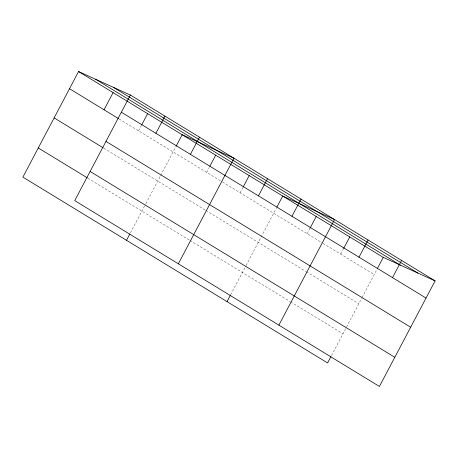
<?xml version="1.0" encoding="UTF-8"?>
<svg xmlns="http://www.w3.org/2000/svg" width="458" height="458" viewBox="0 0 458 458"><rect width="100%" height="100%" fill="white"/><g stroke="black" fill="none" stroke-linecap="round" stroke-linejoin="round"><path stroke-width="0.34" stroke-dasharray="2.29 1.72" d="M138.568 130.845L141.482 125.32M130.421 232.853L145.507 204.245M145.839 203.621L160.34 176.112M160.666 175.494L175.689 146.995M206.621 172.351L209.209 167.439M240.135 192.789L242.723 187.883M230.643 294.803L245.728 266.195M246.055 265.571L276.563 207.709M307.169 233.677L310.077 228.153M340.683 254.116L343.271 249.209M331.523 355.505L361.763 298.147M362.095 297.523L376.791 269.647M119.183 119.023L221.855 181.643M222.462 182.015L322.403 242.969M323.01 243.341L374.203 274.56M103.806 148.192L205.253 210.067M205.865 210.44L305.801 271.394M306.413 271.766L358.82 303.728M87.959 178.248L189.406 240.124M190.018 240.496L289.96 301.45M290.567 301.822L342.973 333.785"/><path stroke-width="0.69" d="M130.404 95.046L74.74 200.621L379.436 386.46L435.1 280.88L130.404 95.046L78.564 71.54L22.9 177.12L327.596 362.954L330.865 356.748M104.04 109.783L113.097 92.602M141.808 124.708L147.631 113.664M155.88 133.289L164.937 116.103M126.494 240.301L129.769 234.095M176.015 146.383L182.164 134.721L234.004 158.228L178.334 263.808M190.408 154.352L199.47 137.165M209.856 166.214L215.678 155.165M243.049 187.265L249.192 175.609M258.461 195.852L267.518 178.672M227.048 301.627L230.317 295.421M276.89 207.096L282.712 196.053L334.552 219.554L278.888 325.134M291.975 216.296L301.032 199.115M310.077 228.153L316.226 216.491M343.597 248.597L349.746 236.935M359.009 257.178L368.066 239.998M377.438 268.422L383.26 257.379L78.564 71.54M392.523 277.622L401.586 260.442M383.26 257.379L435.1 280.88M113.298 87.289L417.994 273.123M95.67 79.297L400.366 265.13M121.347 112.227L426.043 298.066M69.507 88.72L118.576 118.651M105.964 141.396L410.66 327.235M54.124 117.895L103.199 147.82M90.123 171.452L394.813 357.292M38.277 147.945L87.352 177.876"/></g></svg>
